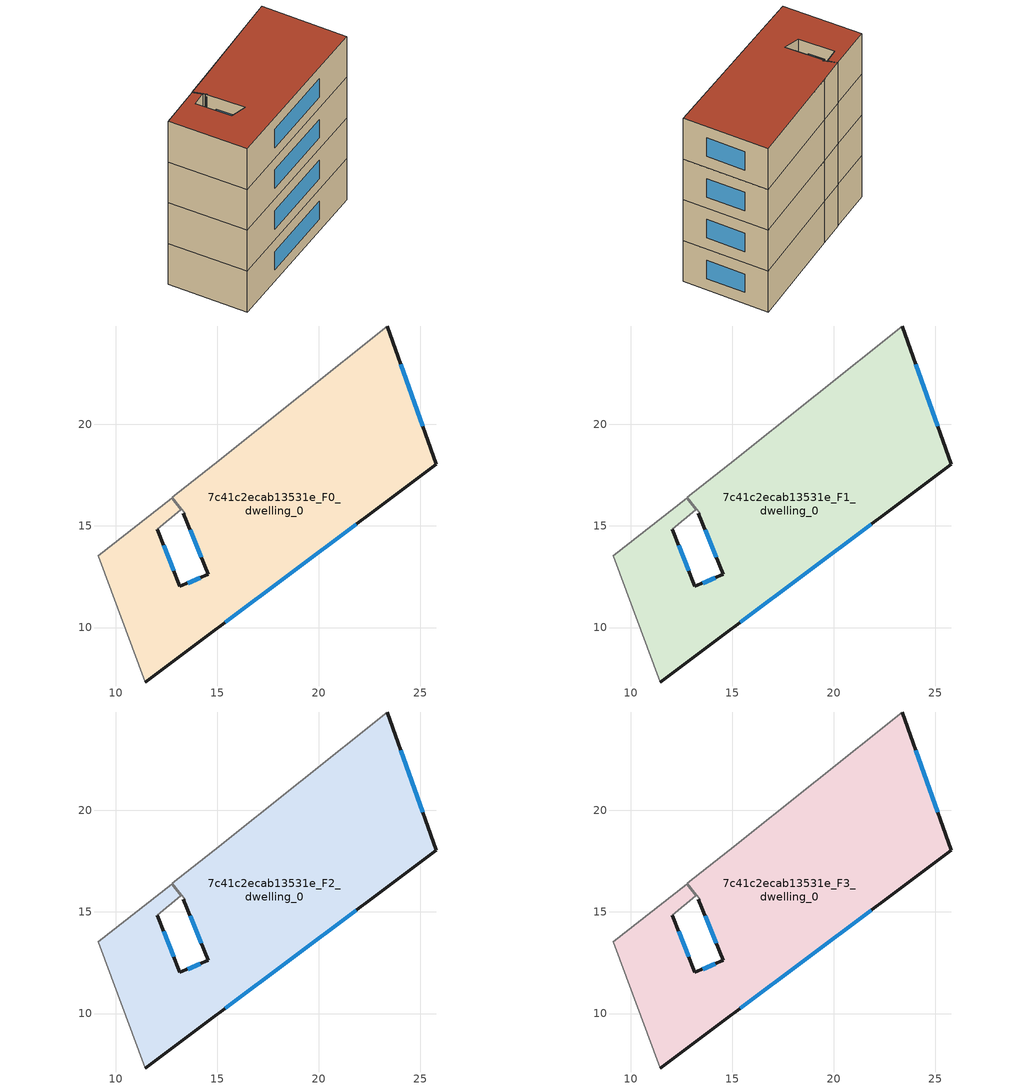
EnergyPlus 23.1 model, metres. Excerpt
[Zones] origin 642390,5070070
7c41c2ecab13531e_F0_dwelling_0
 floor ground (EU_floor_Construction): 23.37,24.83 25.77,18.03 11.46,7.32 9.16,13.53 12.76,16.37 13.21,15.79 12.06,14.83 13.16,12.03 14.56,12.63 13.34,15.63 13.4,15.56 13.44,15.59 13.27,15.8 13.26,15.83 12.8,16.4 14.86,18.03 z0
 wall outside (EU_wall_Construction): 13.34,15.63 14.56,12.63 13.16,12.03 12.06,14.83 / 11.46,7.32 25.77,18.03 23.37,24.83 z0:3
 wall adiabatic (EU_wall_Construction): 12.76,16.37 9.16,13.53 11.46,7.32 / 12.76,16.37 13.21,15.79 / 12.06,14.83 13.21,15.79 / 13.34,15.63 13.4,15.56 / 13.26,15.83 13.27,15.8 13.44,15.59 13.4,15.56 / 23.37,24.83 14.86,18.03 12.8,16.4 13.25,15.82 z0:3
 window (EU_Window_Construction): 12.86,12.8 12.36,14.06 / 14.17,12.46 13.54,12.19 / 13.68,14.81 14.22,13.45 / 25.11,19.9 24.03,22.96 / 15.4,10.27 21.83,15.08 z0.83:2.17
7c41c2ecab13531e_F1_dwelling_0
 floor to 7c41c2ecab13531e_F0_dwelling_0 (EU_floor_Construction): 23.37,24.83 25.77,18.03 11.46,7.32 9.16,13.53 12.76,16.37 13.21,15.79 12.06,14.83 13.16,12.03 14.56,12.63 13.34,15.63 13.4,15.56 13.44,15.59 12.8,16.4 14.86,18.03 z3
 wall outside (EU_wall_Construction): 13.34,15.63 14.56,12.63 13.16,12.03 12.06,14.83 / 11.46,7.32 25.77,18.03 23.37,24.83 z3:6
 wall adiabatic (EU_wall_Construction): 12.76,16.37 9.16,13.53 11.46,7.32 / 12.76,16.37 13.21,15.79 / 12.06,14.83 13.21,15.79 / 13.34,15.63 13.4,15.56 / 13.26,15.83 13.27,15.8 13.44,15.59 13.4,15.56 / 23.37,24.83 14.86,18.03 12.8,16.4 13.25,15.82 z3:6
 window (EU_Window_Construction): 12.86,12.8 12.36,14.06 / 14.17,12.46 13.54,12.19 / 13.68,14.81 14.22,13.45 / 25.11,19.9 24.03,22.96 / 15.4,10.27 21.83,15.08 z3.83:5.17
7c41c2ecab13531e_F2_dwelling_0
 floor to 7c41c2ecab13531e_F1_dwelling_0 (EU_floor_Construction): 23.37,24.83 25.77,18.03 11.46,7.32 9.16,13.53 12.76,16.37 13.21,15.79 12.06,14.83 13.16,12.03 14.56,12.63 13.34,15.63 13.4,15.56 13.44,15.59 12.8,16.4 14.86,18.03 z6
 wall outside (EU_wall_Construction): 13.34,15.63 14.56,12.63 13.16,12.03 12.06,14.83 / 11.46,7.32 25.77,18.03 23.37,24.83 z6:9
 wall adiabatic (EU_wall_Construction): 12.76,16.37 9.16,13.53 11.46,7.32 / 12.76,16.37 13.21,15.79 / 12.06,14.83 13.21,15.79 / 13.34,15.63 13.4,15.56 / 13.26,15.83 13.27,15.8 13.44,15.59 13.4,15.56 / 23.37,24.83 14.86,18.03 12.8,16.4 13.25,15.82 z6:9
 window (EU_Window_Construction): 12.86,12.8 12.36,14.06 / 14.17,12.46 13.54,12.19 / 13.68,14.81 14.22,13.45 / 25.11,19.9 24.03,22.96 / 15.4,10.27 21.83,15.08 z6.83:8.17
7c41c2ecab13531e_F3_dwelling_0
 floor to 7c41c2ecab13531e_F2_dwelling_0 (EU_floor_Construction): 23.37,24.83 25.77,18.03 11.46,7.32 9.16,13.53 12.76,16.37 13.21,15.79 12.06,14.83 13.16,12.03 14.56,12.63 13.34,15.63 13.4,15.56 13.44,15.59 12.8,16.4 14.86,18.03 z9
 wall outside (EU_wall_Construction): 13.34,15.63 14.56,12.63 13.16,12.03 12.06,14.83 / 11.46,7.32 25.77,18.03 23.37,24.83 z9:12
 wall adiabatic (EU_wall_Construction): 12.76,16.37 9.16,13.53 11.46,7.32 / 12.76,16.37 13.21,15.79 / 12.06,14.83 13.21,15.79 / 13.34,15.63 13.4,15.56 / 13.26,15.83 13.27,15.8 13.44,15.59 13.4,15.56 / 23.37,24.83 14.86,18.03 12.8,16.4 13.25,15.82 z9:12
 window (EU_Window_Construction): 12.86,12.8 12.36,14.06 / 14.17,12.46 13.54,12.19 / 13.68,14.81 14.22,13.45 / 25.11,19.9 24.03,22.96 / 15.4,10.27 21.83,15.08 z9.83:11.17
 roof outside (EU_roof_Construction): 25.77,18.03 23.37,24.83 14.86,18.03 12.8,16.4 13.44,15.59 13.4,15.56 13.34,15.63 14.56,12.63 13.16,12.03 12.06,14.83 13.21,15.79 12.76,16.37 9.16,13.53 11.46,7.32 z12
[Building]
EU S2 Campaign: North Axis=0; Terrain=City; Solar Distribution=FullExterior
[Site:Location]
Lyon-Bron: Latitude=45.75; Longitude=5; Time Zone=1; Elevation=198
[SizingPeriod:WeatherFileDays]
AnnualSizingPeriod: Begin Month=1; Begin Day of Month=1; End Month=12; End Day of Month=31; Day of Week for Start Day=Monday; Use Weather File Daylight Saving Period=No; Use Weather File Rain and Snow Indicators=No
[MATERIAL]
EU_InternalMass_Material: Roughness=MediumRough; Thickness=0.1; Conductivity=1; Density=1800; Specific Heat=900; Thermal Absorptance=0.9; Solar Absorptance=0.7; Visible Absorptance=0.7
[MATERIAL:NOMASS] Roughness=MediumRough; Thermal Absorptance=0.9; Solar Absorptance=0.7; Visible Absorptance=0.7
Name | Thermal Resistance
EU_wall_NoMass | 0.87146
EU_roof_NoMass | 0.842276
EU_floor_NoMass | 0.496999
[WINDOWMATERIAL:SIMPLEGLAZINGSYSTEM]
EU_Window_SimpleGlazing: UFactor=2.2525; Solar Heat Gain Coefficient=0.76; Visible Transmittance=0.76
[CONSTRUCTION]
EU_wall_Construction: EU_wall_NoMass
EU_roof_Construction: EU_roof_NoMass
EU_floor_Construction: EU_floor_NoMass
EU_InternalMass_Construction: EU_InternalMass_Material
EU_Window_Construction: EU_Window_SimpleGlazing
[ZONE] Type=1; Multiplier=1; Ceiling Height=autocalculate; Floor Area=autocalculate; Part of Total Floor Area=Yes
Name | Volume
7c41c2ecab13531e_F0_dwelling_0 | 340.449
7c41c2ecab13531e_F1_dwelling_0; 7c41c2ecab13531e_F2_dwelling_0 | 340.46
7c41c2ecab13531e_F3_dwelling_0 | 680.919
[INTERNALMASS] Construction=EU_InternalMass_Construction; Surface Area=113.43
Name | Zone or ZoneList
7c41c2ecab13531e_F0_dwelling_0_EU_InternalMass | 7c41c2ecab13531e_F0_dwelling_0
7c41c2ecab13531e_F1_dwelling_0_EU_InternalMass | 7c41c2ecab13531e_F1_dwelling_0
7c41c2ecab13531e_F2_dwelling_0_EU_InternalMass | 7c41c2ecab13531e_F2_dwelling_0
7c41c2ecab13531e_F3_dwelling_0_EU_InternalMass | 7c41c2ecab13531e_F3_dwelling_0
[OTHEREQUIPMENT] Fuel Type=Electricity; Design Level Calculation Method=Watts/Area; Power per Zone Floor Area=1; Fraction Latent=0; Fraction Radiant=0; Fraction Lost=0; Carbon Dioxide Generation Rate=0; EndUse Subcategory=EU_Step8_InternalGains
Name | Zone or ZoneList or Space or SpaceList | Schedule
EU_Step8_InternalGain_7c41c2ecab13531e_F0_dwelling_0_f000 | 7c41c2ecab13531e_F0_dwelling_0 | EU_Step8_GainSchedule_7c41c2ecab13531e_F0_dwelling_0_f000
EU_Step8_InternalGain_7c41c2ecab13531e_F1_dwelling_0_f000 | 7c41c2ecab13531e_F1_dwelling_0 | EU_Step8_GainSchedule_7c41c2ecab13531e_F1_dwelling_0_f000
EU_Step8_InternalGain_7c41c2ecab13531e_F2_dwelling_0_f000 | 7c41c2ecab13531e_F2_dwelling_0 | EU_Step8_GainSchedule_7c41c2ecab13531e_F2_dwelling_0_f000
EU_Step8_InternalGain_7c41c2ecab13531e_F3_dwelling_0_f000 | 7c41c2ecab13531e_F3_dwelling_0 | EU_Step8_GainSchedule_7c41c2ecab13531e_F3_dwelling_0_f000
[ZONEVENTILATION:DESIGNFLOWRATE] Schedule=EU_AlwaysOn; Design Flow Rate Calculation Method=AirChanges/Hour; Air Changes per Hour=0.425; Ventilation Type=Natural; Fan Pressure Rise=0; Fan Total Efficiency=1; Constant Term Coefficient=1; Temperature Term Coefficient=0; Velocity Term Coefficient=0; Velocity Squared Term Coefficient=0; Minimum Indoor Temperature=-100; Maximum Indoor Temperature=100; Delta Temperature=-100; Minimum Outdoor Temperature=-100; Maximum Outdoor Temperature=100; Maximum Wind Speed=40
Name | Zone or ZoneList or Space or SpaceList
EU_ConstantAir_7c41c2ecab13531e_F0_dwelling_0 | 7c41c2ecab13531e_F0_dwelling_0
EU_ConstantAir_7c41c2ecab13531e_F1_dwelling_0 | 7c41c2ecab13531e_F1_dwelling_0
EU_ConstantAir_7c41c2ecab13531e_F2_dwelling_0 | 7c41c2ecab13531e_F2_dwelling_0
EU_ConstantAir_7c41c2ecab13531e_F3_dwelling_0 | 7c41c2ecab13531e_F3_dwelling_0
[HVACTEMPLATE:THERMOSTAT] Constant Heating Setpoint=20; Constant Cooling Setpoint=50
EU_HeatOnly_7c41c2ecab13531e_F0_dwelling_0; EU_HeatOnly_7c41c2ecab13531e_F1_dwelling_0; EU_HeatOnly_7c41c2ecab13531e_F2_dwelling_0; EU_HeatOnly_7c41c2ecab13531e_F3_dwelling_0
[HVACTEMPLATE:ZONE:IDEALLOADSAIRSYSTEM] System Availability Schedule=EU_AlwaysOn; Maximum Heating Supply Air Temperature=50; Minimum Cooling Supply Air Temperature=13; Maximum Heating Supply Air Humidity Ratio=0.0156; Minimum Cooling Supply Air Humidity Ratio=0.0077; Heating Limit=NoLimit; Cooling Limit=NoLimit; Heating Availability Schedule=EU_AlwaysOn; Cooling Availability Schedule=EU_CoolingOff; Dehumidification Control Type=ConstantSensibleHeatRatio; Cooling Sensible Heat Ratio=0.7; Dehumidification Setpoint=60; Humidification Control Type=None; Humidification Setpoint=30; Outdoor Air Method=None; Outdoor Air Flow Rate per Person=0.00944; Outdoor Air Flow Rate per Zone Floor Area=0; Outdoor Air Flow Rate per Zone=0; Demand Controlled Ventilation Type=None; Outdoor Air Economizer Type=NoEconomizer; Heat Recovery Type=None; Sensible Heat Recovery Effectiveness=0.7; Latent Heat Recovery Effectiveness=0.65
Name | Template Thermostat
7c41c2ecab13531e_F0_dwelling_0 | EU_HeatOnly_7c41c2ecab13531e_F0_dwelling_0
7c41c2ecab13531e_F1_dwelling_0 | EU_HeatOnly_7c41c2ecab13531e_F1_dwelling_0
7c41c2ecab13531e_F2_dwelling_0 | EU_HeatOnly_7c41c2ecab13531e_F2_dwelling_0
7c41c2ecab13531e_F3_dwelling_0 | EU_HeatOnly_7c41c2ecab13531e_F3_dwelling_0
[SIZING:ZONE] Zone Cooling Design Supply Air Temperature Input Method=SupplyAirTemperature; Zone Cooling Design Supply Air Temperature=13; Zone Heating Design Supply Air Temperature Input Method=SupplyAirTemperature; Zone Heating Design Supply Air Temperature=50; Zone Cooling Design Supply Air Humidity Ratio=0.008; Zone Heating Design Supply Air Humidity Ratio=0.008; Cooling Design Air Flow Method=DesignDay; Cooling Design Air Flow Rate=0; Cooling Minimum Air Flow per Zone Floor Area=0.000762; Cooling Minimum Air Flow=0; Cooling Minimum Air Flow Fraction=0.2; Heating Design Air Flow Method=DesignDay; Heating Design Air Flow Rate=0; Heating Maximum Air Flow per Zone Floor Area=0.002032; Heating Maximum Air Flow=0.141576; Heating Maximum Air Flow Fraction=0.3; Account for Dedicated Outdoor Air System=No; Dedicated Outdoor Air System Control Strategy=NeutralSupplyAir; Dedicated Outdoor Air Low Setpoint Temperature for Design=autosize; Dedicated Outdoor Air High Setpoint Temperature for Design=autosize; Zone Load Sizing Method=Sensible Load Only No Latent Load; Zone Latent Cooling Design Supply Air Humidity Ratio Input Method=HumidityRatioDifference; Zone Cooling Design Supply Air Humidity Ratio Difference=0.005; Zone Latent Heating Design Supply Air Humidity Ratio Input Method=HumidityRatioDifference; Zone Humidification Design Supply Air Humidity Ratio Difference=0.005
7c41c2ecab13531e_F0_dwelling_0; 7c41c2ecab13531e_F1_dwelling_0; 7c41c2ecab13531e_F2_dwelling_0; 7c41c2ecab13531e_F3_dwelling_0
[SCHEDULE:CONSTANT]
Name | Hourly Value
EU_AlwaysOn | 1
EU_CoolingOff | 0
[SCHEDULE:FILE] Column Number=1; Rows to Skip at Top=0; Number of Hours of Data=8760; Column Separator=Comma; Interpolate to Timestep=No; Minutes per Item=60; Adjust Schedule for Daylight Savings=Yes
Name | File
EU_Step8_GainSchedule_7c41c2ecab13531e_F0_dwelling_0_f000 | ../../schedules/7c41c2ecab13531e/7c41c2ecab13531e_F0_dwelling_0_f000_gain.csv
EU_Step8_GainSchedule_7c41c2ecab13531e_F1_dwelling_0_f000 | ../../schedules/7c41c2ecab13531e/7c41c2ecab13531e_F1_dwelling_0_f000_gain.csv
EU_Step8_GainSchedule_7c41c2ecab13531e_F2_dwelling_0_f000 | ../../schedules/7c41c2ecab13531e/7c41c2ecab13531e_F2_dwelling_0_f000_gain.csv
EU_Step8_GainSchedule_7c41c2ecab13531e_F3_dwelling_0_f000 | ../../schedules/7c41c2ecab13531e/7c41c2ecab13531e_F3_dwelling_0_f000_gain.csv
